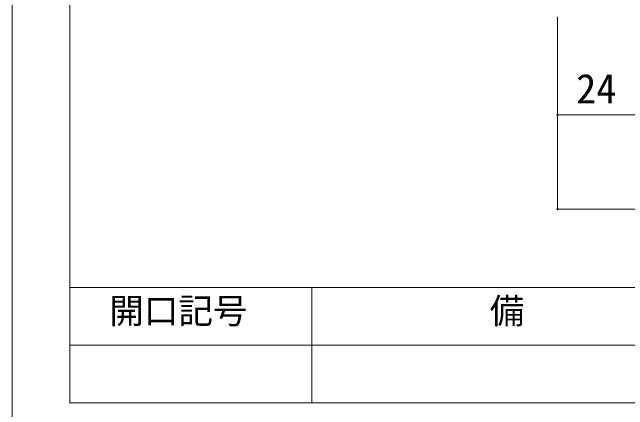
# Model space of a CAD drawing. Units: millimetres on the paper, enlarged 10 times, with parts at other scales. Extents: x -2000 to 2000, y -1385 to 1385.
# Drawn here: x -2000 to -1466, y -1124 to -778 of the extents above; entities that cross this region are included whole.
import ezdxf
from ezdxf.enums import TextEntityAlignment as Align

# ---------------------------------------------------------------- set-up
doc = ezdxf.new("R2010")
doc.units = ezdxf.units.MM
doc.header["$LTSCALE"] = 10
for name, color, linetype, lineweight in [('1-0_H-SYM', 7, 'Continuous', 20), ('1-1_0', 7, 'Continuous', 20), ('2-0_18', 7, 'Continuous', 18)]:
    doc.layers.add(name, color=color, linetype=linetype, lineweight=lineweight)
doc.styles.add('ＭＳ ゴシック', font='')
doc.styles.get('ＭＳ ゴシック').set_extended_font_data('MS Gothic')

msp = doc.modelspace()

# ---------------------------------------------------------------- linework, layer by layer
at = {"layer": '1-0_H-SYM'}
for p, q in [((-1950, -1017.5), (-1950, -117.5)), ((380, -1017.5), (-1950, -1017.5))]:
    msp.add_line(p, q, dxfattribs=at)
at = {"layer": '1-1_0'}
for p, q in [((-1950, -1017.5), (-1950, -117.5)), ((380, -1017.5), (-1950, -1017.5)), ((380, -1017.5), (-1950, -1017.5)), ((-1950, -1017.5), (-1950, -1117.5)), ((-1740, -1017.5), (-1740, -1117.5)), ((380, -1067.5), (-1950, -1067.5)), ((380, -1117.5), (-1950, -1117.5))]:
    msp.add_line(p, q, dxfattribs=at)
msp.add_lwpolyline([(2000, -1385), (2000, 1385), (-2000, 1385), (-2000, -1385)], dxfattribs=at)
at = {"layer": '2-0_18', "color": 4, "lineweight": 9}
for p, q in [((-1526.8, -782.11), (-1526.8, -949.3)), ((-1526.8, -867.29), (-1446.8, -867.29)), ((-1526.8, -949.3), (-113.56, -949.3))]:
    msp.add_line(p, q, dxfattribs=at)
for centre, start, end in [((-1526.8, -867.29), 0, 180), ((-1526.8, -867.29), 180, 0), ((-1526.8, -949.3), 0, 180), ((-1526.8, -949.3), 180, 0)]:
    msp.add_arc(centre, 0.521, start, end, dxfattribs=at)

# ---------------------------------------------------------------- texts
at = {"layer": '1-1_0', "style": 'ＭＳ ゴシック'}
for s, p in [('開口記号', (-1915.8, -1055.24)), ('備\u3000\u3000\u3000\u3000\u3000\u3000考', (-1585.54, -1055.24))]:
    msp.add_text(s, height=21.99, dxfattribs=at).set_placement(p, align=Align.BOTTOM_LEFT)
at = {"layer": '2-0_18', "style": 'ＭＳ ゴシック'}
msp.add_text('24', height=25.66, dxfattribs=at).set_placement((-1510.52, -865.21), align=Align.BOTTOM_LEFT)

doc.saveas('drawing.dxf')
